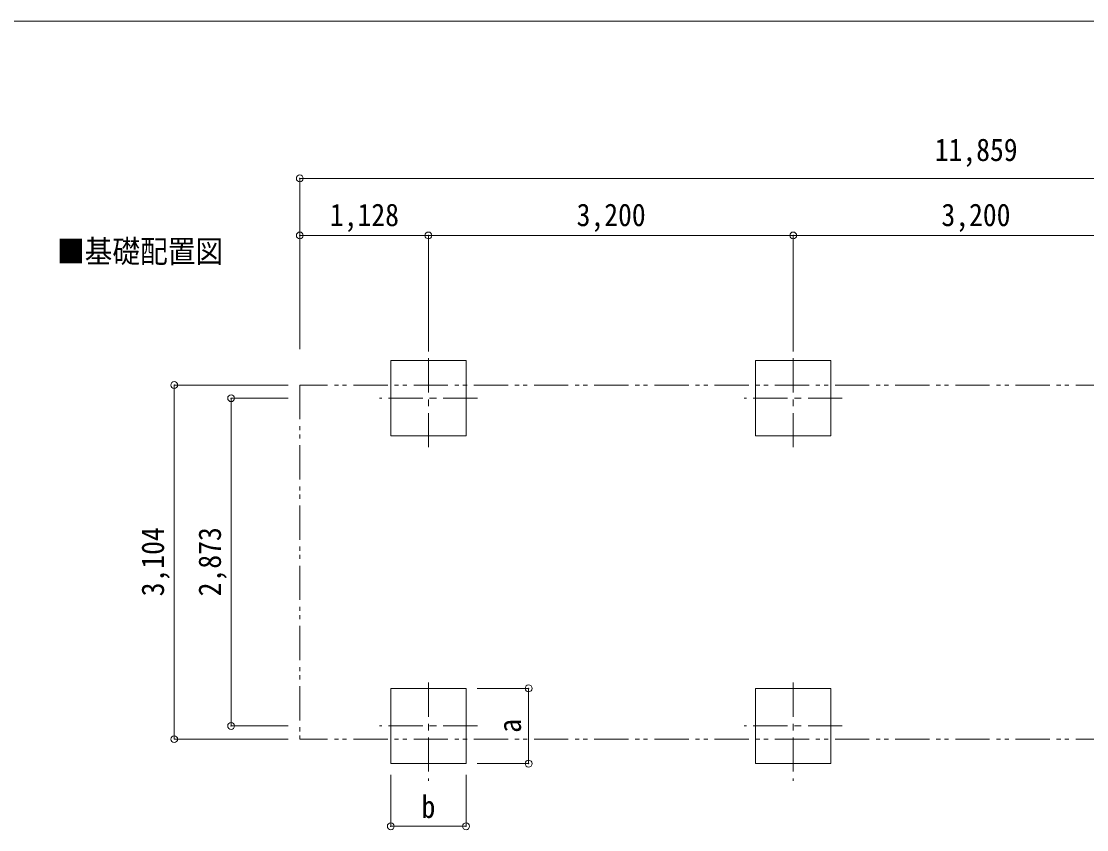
# Model space of a CAD drawing. Units: millimetres at full size, sheet at 1:60. Extents: x -16864 to 16864, y -11640 to 11640.
# Drawn here: x -3560 to 5786, y 4554 to 11640 of the extents above; entities that cross this region are included whole.
import ezdxf
from ezdxf.enums import TextEntityAlignment as Align

# ---------------------------------------------------------------- set-up
doc = ezdxf.new("R2010")
doc.units = ezdxf.units.MM
doc.header["$LTSCALE"] = 60
doc.header["$PDMODE"] = 32
doc.header["$PDSIZE"] = 60
doc.linetypes.add('CHAIN1', pattern=[8, 5, -1, 1, -1])
doc.linetypes.add('DOUBLE_CHAIN1', pattern=[8.8, 5, -1, 0.6, -0.6, 0.6, -1])
for name, color, linetype, lineweight in [('1-2', 134, 'Continuous', 9), ('1-8', 6, 'Continuous', 9), ('1-A', 4, 'CHAIN1', 9), ('F-0', 7, 'Continuous', 9)]:
    doc.layers.add(name, color=color, linetype=linetype, lineweight=lineweight)
doc.layers.add('1-7', color=7, linetype='Continuous')
doc.styles.add('ＭＳ ゴシック', font='')
doc.styles.get('ＭＳ ゴシック').set_extended_font_data('MS Gothic')

msp = doc.modelspace()

# ---------------------------------------------------------------- linework, layer by layer
at = {"layer": '1-2', "color": 6}
for p, q in [((10742.45, 10262.92), (-1116.55, 10262.92)), ((11.45, 9762.92), (-1116.55, 9762.92)), ((3211.45, 9762.92), (11.45, 9762.92)), ((6411.45, 9762.92), (3211.45, 9762.92))]:
    msp.add_line(p, q, dxfattribs=at)
at = {"layer": '1-8'}
for p, q in [((-1116.55, 8764.92), (-1116.55, 10262.92)), ((11.45, 8764.92), (11.45, 9762.92)), ((3211.45, 8764.92), (3211.45, 9762.92)), ((-2218.53, 8451.42), (-1218.89, 8451.42)), ((-2218.53, 5347.42), (-2218.53, 8451.42)), ((-1718.89, 8335.92), (-1218.89, 8335.92)), ((-1718.89, 5462.92), (-1718.89, 8335.92)), ((890.64, 5792.92), (440.64, 5792.92)), ((890.64, 5132.92), (890.64, 5792.92)), ((-1718.89, 5462.92), (-1218.89, 5462.92)), ((-2218.53, 5347.42), (-1218.89, 5347.42)), ((890.64, 5132.92), (440.64, 5132.92)), ((-318.41, 4583.92), (-318.41, 5033.92)), ((341.64, 4583.92), (341.64, 5033.92)), ((341.64, 4583.92), (-318.41, 4583.92))]:
    msp.add_line(p, q, dxfattribs=at)
for p in [(-1116.55, 10262.92), (-1116.55, 9762.92), (11.45, 9762.92), (3211.45, 9762.92), (-2218.53, 8451.42), (-1718.89, 8335.92), (890.64, 5792.92), (-1718.89, 5462.92), (-2218.53, 5347.42), (890.64, 5132.92), (-318.41, 4583.92), (341.64, 4583.92)]:
    msp.add_point(p, dxfattribs=at)
at = {"layer": '1-A'}
for p, q in [((11.59, 7905.92), (11.59, 8765.92)), ((3211.59, 7905.92), (3211.59, 8765.92)), ((441.64, 8335.92), (-418.41, 8335.92)), ((3641.64, 8335.92), (2781.59, 8335.92)), ((11.59, 5842.92), (11.59, 4982.92)), ((3211.59, 5842.92), (3211.59, 4982.92)), ((441.64, 5462.92), (-418.41, 5462.92)), ((3641.64, 5462.92), (2781.59, 5462.92))]:
    msp.add_line(p, q, dxfattribs=at)
at = {"layer": '1-A', "color": 7, "linetype": 'DOUBLE_CHAIN1'}
for p, q in [((10742.45, 8451.42), (-1116.42, 8451.42)), ((-1116.42, 8451.42), (-1116.42, 5347.42))]:
    msp.add_line(p, q, dxfattribs=at)
at = {"layer": '1-A', "linetype": 'Continuous'}
for points in [[(-318.41, 8005.92), (341.64, 8005.92), (341.64, 8665.92), (-318.41, 8665.92)], [(2881.59, 8005.92), (3541.64, 8005.92), (3541.64, 8665.92), (2881.59, 8665.92)], [(-318.41, 5792.92), (341.64, 5792.92), (341.64, 5132.92), (-318.41, 5132.92)], [(2881.59, 5792.92), (3541.64, 5792.92), (3541.64, 5132.92), (2881.59, 5132.92)]]:
    msp.add_lwpolyline(points, close=True, dxfattribs=at)
at = {"layer": '1-A', "color": 7, "linetype": 'DOUBLE_CHAIN1'}
msp.add_lwpolyline([(10742.45, 8451.42), (10742.45, 5347.42), (-1116.42, 5347.42)], dxfattribs=at)
at = {"layer": 'F-0', "color": 5, "lineweight": 5}
msp.add_line((-16864.12, 11640), (16015.88, 11640), dxfattribs=at)

# ---------------------------------------------------------------- texts
at = {"layer": '1-7', "style": 'ＭＳ ゴシック', "width": 0.9}
msp.add_text('■基礎配置図', height=197.9, dxfattribs=at).set_placement((-3246.54, 9464.79), align=Align.BOTTOM_LEFT)
at = {"layer": '1-8', "color": 7, "style": 'ＭＳ ゴシック', "width": 0.9}
for s, p in [('11,859', (4452.95, 10355.92)), ('1,128', (-852.55, 9785.26)), ('3,200', (1311.45, 9785.26)), ('3,200', (4511.45, 9785.26)), ('b', (-48.39, 4597.53))]:
    msp.add_text(s, height=197.9, dxfattribs=at).set_placement(p, align=Align.BOTTOM_LEFT)
for s, p in [('3,104', (-2248.53, 6599.42)), ('2,873', (-1748.89, 6599.42)), ('a', (882.72, 5402.92))]:
    msp.add_text(s, height=197.9, rotation=90, dxfattribs=at).set_placement(p, align=Align.BOTTOM_LEFT)

doc.saveas('drawing.dxf')
